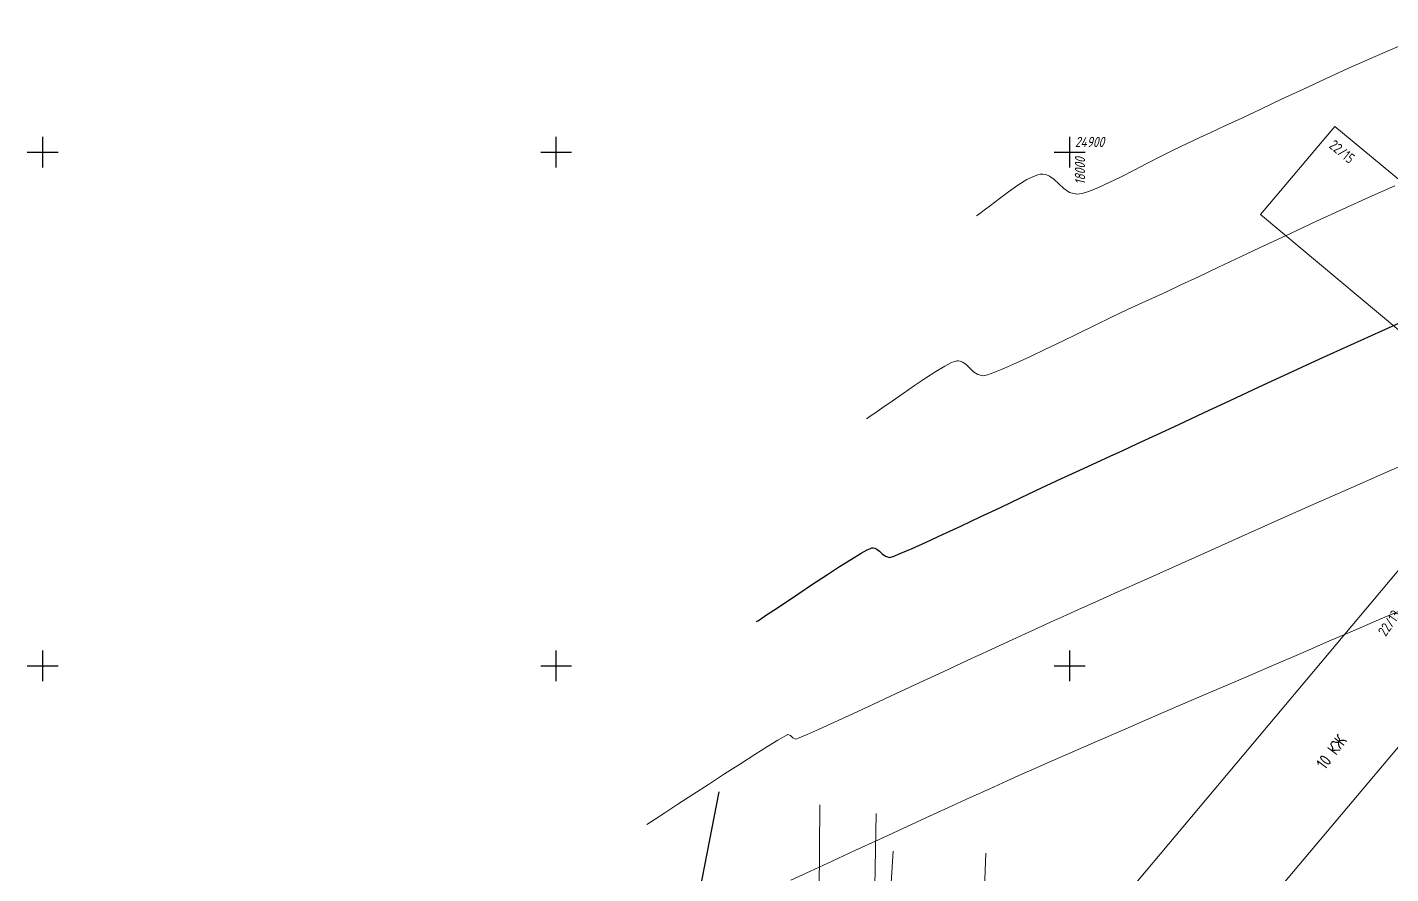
# Model space of a CAD drawing. Header units: metres. Extents: x 2491 to 4492, y 1184 to 2058.
# Drawn here: x 2490.5 to 2623.3, y 1836 to 1918.4 of the extents above; entities that cross this region are included whole.
import ezdxf
from ezdxf.enums import TextEntityAlignment as Align

# ---------------------------------------------------------------- set-up
doc = ezdxf.new("R2010")
doc.units = ezdxf.units.M
for name, color, linetype, transparency in [('02_Сетка', 7, 'Continuous', 0.6), ('03_Здания и строения', 7, 'Continuous', 0.6), ('14_Ограждения', 7, 'Continuous', 0.6), ('30_Канализация', 7, 'Continuous', 0.6), ('35_Телефон', 7, 'Continuous', 0.6), ('38_Кабели высокого напряжения', 7, 'Continuous', 0.6)]:
    doc.layers.add(name, color=color, linetype=linetype, transparency=transparency)
doc.layers.add('Сети_Горизонтали.Вспомогательные', color=1, linetype='Continuous', lineweight=9)
doc.layers.add('Сети_Горизонтали.Основные', color=1, linetype='Continuous', lineweight=30)
doc.layers.add('Сетка', color=7, linetype='Continuous')
doc.styles.add('LIKE14', font='GOST_0.TTF')
doc.styles.add('LIKE36', font='GOST_0.TTF')
doc.styles.add('Line_GUGK', font='GOST_0.TTF')
doc.styles.get("Standard").update_dxf_attribs({"font": 'GOST_0.TTF'})
doc.linetypes.add('133_2', pattern='A,4,[27,GUGK_2005.shx,S=0.8,R=0,X=0,Y=0],4,-2', length=10)
doc.linetypes.add('g5_119_1', pattern='A,4,-1,[31,GUGK_2005.shx,S=0.1,R=0,X=0,Y=0],0.35,[31,GUGK_2005.shx,S=0.08,R=0,X=0,Y=0],3.3,[31,GUGK_2005.shx,S=0.08,R=180,X=0,Y=0],0.35,[31,GUGK_2005.shx,S=0.1,R=180,X=0,Y=0],-1', length=10)
doc.linetypes.add('g5_122_k', pattern='A,1,-1,1.5,-0.4,["К",Line_GUGK,S=1,R=0,X=0,Y=-0.5],-1.5,1.5,-1,4,-1,4,-1,3', length=20.9)
doc.linetypes.add('g5_475_2', pattern='A,1.25,[25,GUGK_2005.shx,S=0.4,R=0,X=0,Y=0],1.25,-0.5', length=3)

# ---------------------------------------------------------------- blocks, each defined once
blk = doc.blocks.new('g5_012')
at = {"color": 92}
for points in [[(0, -1.5), (0, 1.5)], [(-1.5, 0), (1.5, 0)]]:
    blk.add_lwpolyline(points, dxfattribs=at)

msp = doc.modelspace()

# ---------------------------------------------------------------- linework, layer by layer
at = {"layer": '03_Здания и строения', "color": 7, "linetype": 'Continuous', "lineweight": 20, "flags": 128}
msp.add_lwpolyline([(2681.34, 1847.26), (2641.2, 1880.25), (2646.41, 1886.89), (2649.08, 1884.79), (2676.67, 1917.59), (2676.81, 1917.74), (2667.77, 1925.36), (2667.7, 1925.18), (2638.91, 1891.34), (2617.85, 1908.78), (2610.62, 1900.19), (2639.34, 1876.2), (2633.67, 1869.41), (2629.85, 1872.5), (2596.41, 1832.67), (2602.19, 1827.79), (2603.05, 1828.76), (2605.67, 1826.57), (2639.47, 1866.67), (2674.07, 1838.45), (2681.34, 1847.26)], dxfattribs=at)
at = {"layer": '14_Ограждения', "color": 7, "linetype": 'g5_475_2', "lineweight": 20, "flags": 128}
msp.add_lwpolyline([(2574.33, 1829.96), (2574.83, 1838.23)], dxfattribs=at)
at = {"layer": '30_Канализация', "color": 12, "linetype": 'g5_122_k', "lineweight": 30, "flags": 128}
msp.add_lwpolyline([(2554.57, 1820.66), (2554.38, 1825.99), (2557.9, 1843.99)], dxfattribs=at)
at = {"layer": '35_Телефон', "color": 6, "linetype": '133_2', "lineweight": 20, "flags": 128}
msp.add_lwpolyline([(2602.02, 1792.79), (2588.18, 1794), (2582.48, 1793.71), (2583.58, 1830.31), (2583.88, 1838.03)], dxfattribs=at)
at = {"layer": '38_Кабели высокого напряжения', "color": 1, "linetype": 'g5_119_1', "lineweight": 20, "flags": 128}
for points in [[(2567.71, 1842.74), (2567.3, 1791.81), (2567.03, 1777.93), (2567.3, 1770.4), (2566.88, 1755.99)], [(2573.17, 1841.9), (2572.7, 1815.31), (2568.98, 1756.81)]]:
    msp.add_lwpolyline(points, dxfattribs=at)
at = {"layer": 'Сети_Горизонтали.Вспомогательные', "color": 42, "linetype": 'Continuous', "lineweight": 9, "flags": 128}
for points, elevation in [([(2582.94, 1900.07), (2583.05, 1900.14), (2583.29, 1900.31), (2583.7, 1900.61), (2584.32, 1901.08), (2585.17, 1901.74), (2586.08, 1902.42), (2586.99, 1903.06), (2587.86, 1903.6), (2588.5, 1903.91), (2588.92, 1904.06), (2589.17, 1904.11), (2589.29, 1904.12), (2589.43, 1904.12), (2589.7, 1904.08), (2590.07, 1903.94), (2590.49, 1903.65), (2590.98, 1903.19), (2591.46, 1902.73), (2592.02, 1902.35), (2592.71, 1902.19), (2593.23, 1902.25), (2593.96, 1902.48), (2594.85, 1902.84), (2595.88, 1903.31), (2597.03, 1903.87), (2598.25, 1904.49), (2599.54, 1905.15), (2600.86, 1905.83), (2602.18, 1906.49), (2603.47, 1907.12), (2604.71, 1907.7), (2605.78, 1908.18), (2607.15, 1908.82), (2608.79, 1909.59), (2610.65, 1910.46), (2612.66, 1911.41), (2614.78, 1912.4), (2616.95, 1913.41), (2619.12, 1914.4), (2621.24, 1915.35), (2623.26, 1916.24), (2625.13, 1917.02)], 15), ([(2572.24, 1880.32), (2572.35, 1880.39), (2572.61, 1880.56), (2573.05, 1880.87), (2573.75, 1881.35), (2574.73, 1882.04), (2575.81, 1882.79), (2576.91, 1883.55), (2577.99, 1884.28), (2579, 1884.93), (2579.88, 1885.45), (2580.46, 1885.75), (2580.8, 1885.89), (2580.98, 1885.93), (2581.05, 1885.94), (2581.16, 1885.94), (2581.36, 1885.91), (2581.63, 1885.81), (2581.95, 1885.59), (2582.31, 1885.25), (2582.67, 1884.9), (2583.08, 1884.63), (2583.59, 1884.5), (2584.02, 1884.58), (2584.73, 1884.84), (2585.69, 1885.24), (2586.86, 1885.76), (2588.21, 1886.38), (2589.68, 1887.09), (2591.25, 1887.84), (2592.87, 1888.63), (2594.5, 1889.42), (2596.11, 1890.2), (2597.65, 1890.94), (2599.08, 1891.61), (2600.38, 1892.2), (2601.44, 1892.68), (2602.85, 1893.34), (2604.56, 1894.14), (2606.53, 1895.07), (2608.71, 1896.1), (2611.05, 1897.2), (2613.52, 1898.36), (2616.06, 1899.54), (2618.64, 1900.72), (2621.2, 1901.88), (2623.69, 1903)], 15.5), ([(2626.38, 1876.65), (2622.8, 1875.08), (2619.16, 1873.47), (2615.52, 1871.86), (2611.94, 1870.27), (2608.46, 1868.72), (2605.14, 1867.24), (2602.04, 1865.85), (2599.21, 1864.58), (2596.71, 1863.46), (2594.59, 1862.5), (2592.9, 1861.75), (2591.7, 1861.21), (2590.23, 1860.55), (2588.47, 1859.75), (2586.48, 1858.83), (2584.32, 1857.83), (2582.04, 1856.78), (2579.7, 1855.69), (2577.36, 1854.61), (2575.08, 1853.54), (2572.91, 1852.54), (2570.9, 1851.61), (2569.12, 1850.79), (2567.62, 1850.1), (2566.46, 1849.58), (2565.69, 1849.25), (2565.37, 1849.13), (2565.08, 1849.26), (2564.86, 1849.47), (2564.58, 1849.58), (2564.28, 1849.43), (2563.6, 1849.03), (2562.61, 1848.41), (2561.37, 1847.62), (2559.96, 1846.72), (2558.43, 1845.74), (2556.87, 1844.72), (2555.33, 1843.73), (2553.89, 1842.79), (2552.62, 1841.97), (2551.58, 1841.29), (2550.84, 1840.81)], 16.5), ([(2624.1, 1861.6), (2622.09, 1860.74), (2619.79, 1859.75), (2617.25, 1858.66), (2614.52, 1857.48), (2611.66, 1856.25), (2608.71, 1854.98), (2605.74, 1853.7), (2602.8, 1852.43), (2599.93, 1851.19), (2597.2, 1850), (2594.65, 1848.9), (2592.34, 1847.89), (2590.32, 1847.01), (2588.64, 1846.28), (2587.36, 1845.72), (2585.95, 1845.08), (2584.25, 1844.31), (2582.34, 1843.44), (2580.24, 1842.48), (2578.02, 1841.46), (2575.72, 1840.41), (2573.4, 1839.34), (2571.11, 1838.28), (2568.89, 1837.26), (2566.79, 1836.29), (2564.87, 1835.41)], 17)]:
    msp.add_lwpolyline(points, dxfattribs=dict(at, elevation=elevation))
at = {"layer": 'Сети_Горизонтали.Основные', "color": 40, "linetype": 'Continuous', "lineweight": 30, "elevation": 16, "flags": 128}
msp.add_lwpolyline([(2561.54, 1860.57), (2561.66, 1860.64), (2561.93, 1860.82), (2562.42, 1861.15), (2563.21, 1861.67), (2564.37, 1862.44), (2565.65, 1863.3), (2567, 1864.2), (2568.35, 1865.09), (2569.63, 1865.92), (2570.78, 1866.65), (2571.74, 1867.23), (2572.32, 1867.56), (2572.63, 1867.7), (2572.77, 1867.75), (2572.82, 1867.76), (2572.9, 1867.76), (2573.06, 1867.73), (2573.26, 1867.63), (2573.5, 1867.44), (2573.78, 1867.17), (2574.09, 1866.93), (2574.48, 1866.82), (2574.85, 1866.92), (2575.6, 1867.22), (2576.69, 1867.69), (2578.05, 1868.3), (2579.64, 1869.04), (2581.42, 1869.86), (2583.32, 1870.76), (2585.3, 1871.69), (2587.31, 1872.65), (2589.3, 1873.58), (2591.22, 1874.49), (2593.02, 1875.32), (2594.64, 1876.07), (2596.04, 1876.71), (2597.14, 1877.21), (2598.64, 1877.9), (2600.49, 1878.76), (2602.64, 1879.76), (2605.05, 1880.89), (2607.67, 1882.11), (2610.47, 1883.41), (2613.38, 1884.76), (2616.37, 1886.14), (2619.4, 1887.52), (2622.41, 1888.87), (2625.36, 1890.19)], dxfattribs=at)

# ---------------------------------------------------------------- block references
at = {"layer": '02_Сетка', "color": 92, "linetype": 'Continuous', "lineweight": 15, "ltscale": 0.5}
for p in [(2492.03, 1906.26), (2542.03, 1906.26), (2592.03, 1906.26), (2492.03, 1856.26), (2542.03, 1856.26), (2592.03, 1856.26)]:
    msp.add_blockref('g5_012', p, dxfattribs=at)

# ---------------------------------------------------------------- texts
at = {"layer": '03_Здания и строения', "color": 7, "linetype": 'Continuous', "lineweight": 15}
for s, height, rotation, style, p in [('22/15', 1, 320.8509, 'LIKE36', (2617.2, 1906.77)), ('22/13', 1, 54.9238, 'LIKE36', (2622.79, 1859.06)), ('10 КЖ', 1.2, 52.9965, 'LIKE14', (2616.91, 1846.08))]:
    msp.add_text(s, height=height, rotation=rotation, dxfattribs=dict(at, style=style)).set_placement(p)
at = {"layer": 'Сетка', "color": 3, "oblique": 15}
msp.add_text('24900', height=1, dxfattribs=at).set_placement((2592.53, 1906.76))
msp.add_text('18000', height=1, rotation=90, dxfattribs=at).set_placement((2592.53, 1905.76), align=Align.TOP_RIGHT)

doc.saveas('drawing.dxf')
